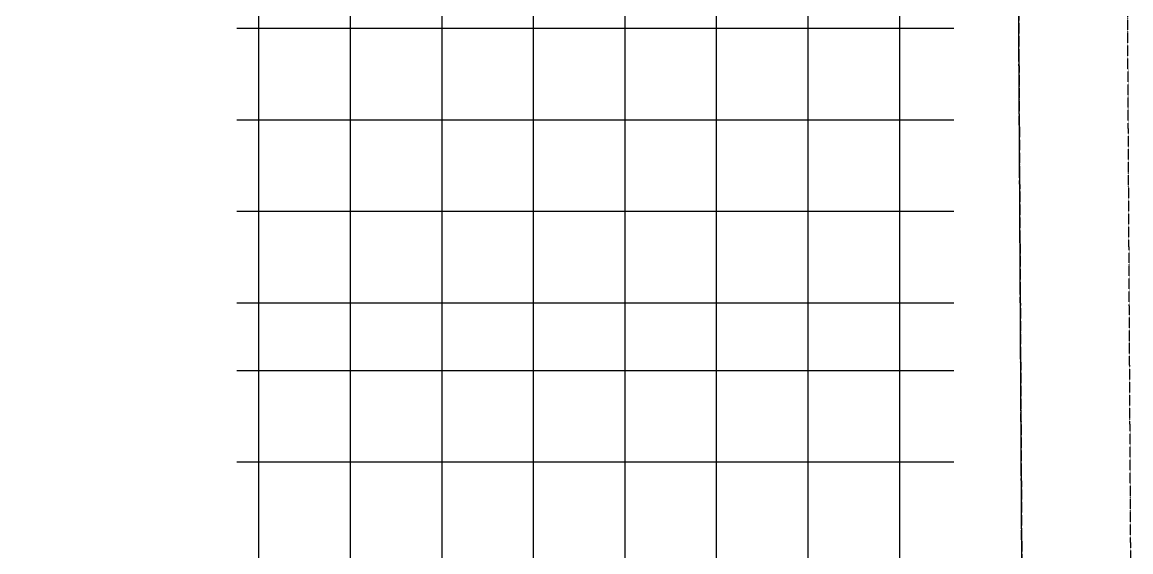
# Model space of a CAD drawing. Extents: x -1466470 to 922624, y -511729 to 590125.
# Drawn here: x -131851 to -30121, y 154421 to 203025 of the extents above; entities that cross this region are included whole.
import ezdxf

# ---------------------------------------------------------------- set-up
doc = ezdxf.new("R2010")
doc.units = 0
doc.header["$LTSCALE"] = 10
doc.header["$MEASUREMENT"] = 0
doc.linetypes.add('X-104 B2平面$0$ACAD_ISO04W100', pattern=[30, 24, -3, 0, -3])
doc.linetypes.add('X-104 B2平面$0$DOTE', pattern=[2.42, 2, -0.2, 0.02, -0.2])
doc.layers.add('X-104 B2平面$0$A_AXIS-轴线', color=9, linetype='X-104 B2平面$0$DOTE')
doc.layers.add('X-104 B2平面$0$M-用地 红线', color=20, linetype='X-104 B2平面$0$ACAD_ISO04W100')

# ---------------------------------------------------------------- blocks, each defined once
blk = doc.blocks.new('104 轴线')
for p, q in [((-33600, 142600), (-33600, -14400)), ((-25200, 142600), (-25200, -14400)), ((-16800, 142600), (-16800, -14400)), ((-8400, 142600), (-8400, -14400)), ((0, 142600), (0, -14400)), ((8400, 142578), (8400, -14422)), ((-50400, 134200), (-50400, -14400)), ((-42000, 134200), (-42000, -14400)), ((-52400, 123800), (13400, 123800)), ((-52400, 115400), (13400, 115400)), ((-52400, 107000), (13400, 107000)), ((-52400, 98600), (13400, 98600)), ((-52400, 92400), (13400, 92400)), ((-52400, 84000), (13400, 84000))]:
    blk.add_line(p, q)
at = {"layer": 'Defpoints'}
blk.add_lwpolyline([(13135, -2670), (19996, 9914), (18926, 200140), (-165691, 199501, 0.0648429), (-234306, 190322, 0.0648942), (-298282, 163874), (-300993, 152958), (-177498, -41043), (-162540, -55229), (-143745, -84755), (-123037, -89354), (13135, -2670)], format="xyb", close=True, dxfattribs=at)
blk = doc.blocks.new('X-104 B2平面')
at = {"layer": 'X-104 B2平面$0$M-用地 红线', "ltscale": 0.05}
for points in [[(150269, 94604), (155218, 103682), (155021, 138681), (159909, 158709), (159215, 281864), (139103, 301795), (-35476, 301191, 0.0374861), (-78019, 297848, 0.0374849), (-119585, 288192), (-136790, 276835), (-150600, 270983), (-164076, 264400), (-168009, 248564, -0.0648942), (-104033, 275012, -0.0648429), (-35418, 284191), (149199, 284830), (150269, 94604)], [(143408, 82020), (150269, 94604), (149199, 284830), (-35418, 284191, 0.0648429), (-104033, 275012, 0.0648942), (-168009, 248564), (-170720, 237648), (-47225, 43647), (-32267, 29461), (-13472, -65), (7236, -4664), (143408, 82020)], [(143408, 82020), (150269, 94604), (149199, 284830), (-35418, 284191, 0.0648429), (-104033, 275012, 0.0648942), (-168009, 248564), (-170720, 237648), (-47225, 43647), (-32267, 29461), (-13472, -65), (7236, -4664), (143408, 82020)]]:
    blk.add_lwpolyline(points, format="xyb", close=True, dxfattribs=at)
at = {"layer": 'X-104 B2平面$0$A_AXIS-轴线', "rotation": 7.045863037328646e-07}
blk.add_blockref('104 轴线', (130274, 84690), dxfattribs=at)

msp = doc.modelspace()

# ---------------------------------------------------------------- block references
msp.add_blockref('X-104 B2平面', (-190030.1, -6020))

doc.saveas('drawing.dxf')
